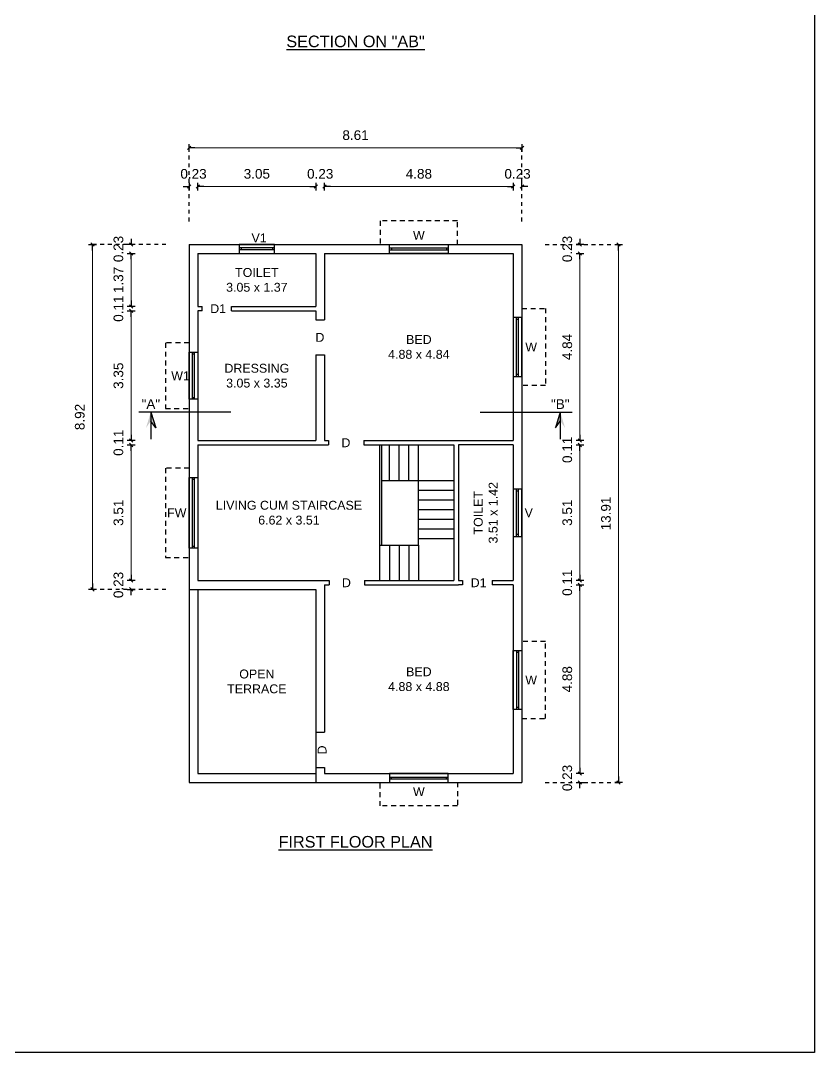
# Model space of a CAD drawing. Header units: metres. Extents: x 1126 to 1595, y 117 to 472.
# Drawn here: x 1309.14 to 1329.68, y 413 to 439.67 of the extents above; entities that cross this region are included whole.
import ezdxf
from ezdxf.enums import TextEntityAlignment as Align

# ---------------------------------------------------------------- set-up
doc = ezdxf.new("R2010")
doc.units = ezdxf.units.M
doc.linetypes.add('DOT', pattern=[0.25, 0, -0.25])
doc.linetypes.add('HIDDEN', pattern=[9.525, 6.35, -3.175])
for name, color, linetype in [('Sunshade', 8, 'HIDDEN'), ('TEXT', 7, 'Continuous'), ('Ventilator', 7, 'HIDDEN'), ('Window', 7, 'Continuous')]:
    doc.layers.add(name, color=color, linetype=linetype)
doc.styles.add('ARIAL', font='arial.ttf')
doc.styles.get("Standard").update_dxf_attribs({"font": 'arial.ttf', "height": 0.23})
doc.dimstyles.new('FLOOR DIM', dxfattribs={"dimtxt": 0.2, "dimasz": 0.05, "dimexe": 0.075, "dimexo": 0.3, "dimgap": 0.025, "dimtad": 0, "dimzin": 3, "dimdsep": 46, "dimtxsty": 'ARIAL', "dimblk": 'JM1', "dimcen": -0.09, "dimclrd": 5, "dimclre": 250, "dimclrt": 3, "dimazin": 0, "dimtfac": 0.65, "dimtix": 1, "dimtofl": 0, "dimtmove": 0, "dimatfit": 2, "dimfxl": 0, "dimfrac": 1, "dimtolj": 1, "dimlwd": 18, "dimlwe": -1, "dimarcsym": 0})

# ---------------------------------------------------------------- blocks, each defined once
blk = doc.blocks.new('JM1')
at = {"color": 2}
for p, q in [((-3, 0), (0, 0)), ((-0.88, -0.88), (0.88, 0.88)), ((0, 2), (0, -2))]:
    blk.add_line(p, q, dxfattribs=at)
blk = doc.blocks.new('*D607')
at = {"color": 5, "lineweight": 18}
for p, q in [((1313.453, 435.383), (1313.403, 435.383)), ((1313.781, 435.383), (1313.831, 435.383))]:
    blk.add_line(p, q, dxfattribs=at)
at = {"layer": 'Defpoints', "color": 0}
for p in [(1313.503, 435.383), (1313.503, 433.883), (1313.731, 433.654)]:
    blk.add_point(p, dxfattribs=at)
at = {"color": 5, "lineweight": 18, "xscale": 0.05, "yscale": 0.05, "zscale": 0.05}
blk.add_blockref('JM1', (1313.503, 435.383), dxfattribs=at)
at = {"color": 5, "lineweight": 18, "xscale": 0.05, "yscale": 0.05, "zscale": 0.05, "rotation": 180}
blk.add_blockref('JM1', (1313.731, 435.383), dxfattribs=at)
at = {"color": 3, "insert": (1313.617, 435.711), "char_height": 0.25, "attachment_point": 5, "style": 'ARIAL'}
blk.add_mtext('\\A1;0.23', dxfattribs=at)
blk = doc.blocks.new('*D608')
at = {"color": 250, "linetype": 'DOT', "ltscale": 0.25}
for p, q in [((1312.903, 433.883), (1310.928, 433.883)), ((1312.903, 424.968), (1310.928, 424.968))]:
    blk.add_line(p, q, dxfattribs=at)
at = {"color": 5, "lineweight": 18, "ltscale": 0.25}
blk.add_line((1311.003, 433.833), (1311.003, 425.018), dxfattribs=at)
at = {"layer": 'Defpoints', "color": 0, "linetype": 'ByBlock', "ltscale": 0.25}
for p in [(1313.503, 433.883), (1311.003, 424.968), (1313.503, 424.968)]:
    blk.add_point(p, dxfattribs=at)
at = {"color": 5, "linetype": 'ByBlock', "lineweight": 18, "ltscale": 0.25, "xscale": 0.05, "yscale": 0.05, "zscale": 0.05}
for p, rotation in [((1311.003, 433.883), 90), ((1311.003, 424.968), 270)]:
    blk.add_blockref('JM1', p, dxfattribs=dict(at, rotation=rotation))
at = {"color": 3, "linetype": 'ByBlock', "ltscale": 0.25, "insert": (1310.675, 429.425), "char_height": 0.25, "attachment_point": 5, "rotation": 90, "style": 'ARIAL'}
blk.add_mtext('\\A1;8.92', dxfattribs=at)
blk = doc.blocks.new('*D609')
at = {"color": 250, "linetype": 'DOT', "ltscale": 0.25}
for p, q in [((1313.503, 434.483), (1313.503, 436.458)), ((1322.113, 434.483), (1322.113, 436.458))]:
    blk.add_line(p, q, dxfattribs=at)
at = {"color": 5, "lineweight": 18, "ltscale": 0.25}
blk.add_line((1313.553, 436.383), (1322.063, 436.383), dxfattribs=at)
at = {"layer": 'Defpoints', "color": 0, "linetype": 'ByBlock', "ltscale": 0.25}
for p in [(1322.113, 436.383), (1313.503, 433.883), (1322.113, 433.883)]:
    blk.add_point(p, dxfattribs=at)
at = {"color": 5, "linetype": 'ByBlock', "lineweight": 18, "ltscale": 0.25, "xscale": 0.05, "yscale": 0.05, "zscale": 0.05, "rotation": 180}
blk.add_blockref('JM1', (1313.503, 436.383), dxfattribs=at)
at = {"color": 5, "linetype": 'ByBlock', "lineweight": 18, "ltscale": 0.25, "xscale": 0.05, "yscale": 0.05, "zscale": 0.05}
blk.add_blockref('JM1', (1322.113, 436.383), dxfattribs=at)
at = {"color": 3, "linetype": 'ByBlock', "ltscale": 0.25, "insert": (1317.808, 436.711), "char_height": 0.25, "attachment_point": 5, "style": 'ARIAL'}
blk.add_mtext('\\A1;8.61', dxfattribs=at)
blk = doc.blocks.new('*D610')
at = {"color": 5, "lineweight": 18, "ltscale": 50}
for p, q in [((1312.003, 433.933), (1312.003, 433.983)), ((1312.003, 433.604), (1312.003, 433.554))]:
    blk.add_line(p, q, dxfattribs=at)
at = {"layer": 'Defpoints', "color": 0, "ltscale": 50}
for p in [(1312.003, 433.883), (1313.503, 433.883), (1313.731, 433.654)]:
    blk.add_point(p, dxfattribs=at)
at = {"color": 5, "lineweight": 18, "ltscale": 50, "xscale": 0.05, "yscale": 0.05, "zscale": 0.05}
for p, rotation in [((1312.003, 433.883), 270), ((1312.003, 433.654), 90)]:
    blk.add_blockref('JM1', p, dxfattribs=dict(at, rotation=rotation))
at = {"color": 3, "ltscale": 50, "insert": (1311.675, 433.769), "char_height": 0.25, "attachment_point": 5, "rotation": 90, "style": 'ARIAL'}
blk.add_mtext('\\A1;0.23', dxfattribs=at)
blk = doc.blocks.new('*D611')
at = {"color": 250, "linetype": 'DOT', "ltscale": 0.25}
for p, q in [((1322.713, 433.883), (1324.688, 433.883)), ((1322.713, 419.977), (1324.688, 419.977))]:
    blk.add_line(p, q, dxfattribs=at)
at = {"color": 5, "lineweight": 18, "ltscale": 0.25}
blk.add_line((1324.613, 433.833), (1324.613, 420.027), dxfattribs=at)
at = {"layer": 'Defpoints', "color": 0, "linetype": 'ByBlock', "ltscale": 0.25}
for p in [(1322.113, 433.883), (1322.113, 419.977), (1324.613, 419.977)]:
    blk.add_point(p, dxfattribs=at)
at = {"color": 5, "linetype": 'ByBlock', "lineweight": 18, "ltscale": 0.25, "xscale": 0.05, "yscale": 0.05, "zscale": 0.05}
for p, rotation in [((1324.613, 433.883), 90), ((1324.613, 419.977), 270)]:
    blk.add_blockref('JM1', p, dxfattribs=dict(at, rotation=rotation))
at = {"color": 3, "linetype": 'ByBlock', "ltscale": 0.25, "insert": (1324.286, 426.93), "char_height": 0.25, "attachment_point": 5, "rotation": 90, "style": 'ARIAL'}
blk.add_mtext('\\A1;13.91', dxfattribs=at)
blk = doc.blocks.new('*D612')
at = {"color": 5, "lineweight": 18, "ltscale": 50}
for p, q in [((1323.613, 433.933), (1323.613, 433.983)), ((1323.613, 433.604), (1323.613, 433.554))]:
    blk.add_line(p, q, dxfattribs=at)
at = {"layer": 'Defpoints', "color": 0, "ltscale": 50}
for p in [(1322.113, 433.883), (1323.613, 433.883), (1321.885, 433.654)]:
    blk.add_point(p, dxfattribs=at)
at = {"color": 5, "lineweight": 18, "ltscale": 50, "xscale": 0.05, "yscale": 0.05, "zscale": 0.05}
for p, rotation in [((1323.613, 433.883), 270), ((1323.613, 433.654), 90)]:
    blk.add_blockref('JM1', p, dxfattribs=dict(at, rotation=rotation))
at = {"color": 3, "ltscale": 50, "insert": (1323.286, 433.769), "char_height": 0.25, "attachment_point": 5, "rotation": 90, "style": 'ARIAL'}
blk.add_mtext('\\A1;0.23', dxfattribs=at)
blk = doc.blocks.new('*D613')
at = {"color": 5, "lineweight": 18}
blk.add_line((1313.781, 435.383), (1316.729, 435.383), dxfattribs=at)
at = {"layer": 'Defpoints', "color": 0}
for p in [(1316.779, 435.383), (1313.731, 433.654, -49.775), (1316.779, 433.654, -49.775)]:
    blk.add_point(p, dxfattribs=at)
at = {"color": 5, "lineweight": 18, "xscale": 0.05, "yscale": 0.05, "zscale": 0.05, "rotation": 180}
blk.add_blockref('JM1', (1313.731, 435.383), dxfattribs=at)
at = {"color": 5, "lineweight": 18, "xscale": 0.05, "yscale": 0.05, "zscale": 0.05}
blk.add_blockref('JM1', (1316.779, 435.383), dxfattribs=at)
at = {"color": 3, "insert": (1315.255, 435.711), "char_height": 0.25, "attachment_point": 5, "style": 'ARIAL'}
blk.add_mtext('\\A1;3.05', dxfattribs=at)
blk = doc.blocks.new('*D614')
at = {"color": 5, "lineweight": 18}
for p, q in [((1316.729, 435.383), (1316.679, 435.383)), ((1317.058, 435.383), (1317.108, 435.383))]:
    blk.add_line(p, q, dxfattribs=at)
at = {"layer": 'Defpoints', "color": 0}
for p in [(1317.008, 435.383), (1316.779, 433.654, -49.775), (1317.008, 433.654, -49.775)]:
    blk.add_point(p, dxfattribs=at)
at = {"color": 5, "lineweight": 18, "xscale": 0.05, "yscale": 0.05, "zscale": 0.05}
blk.add_blockref('JM1', (1316.779, 435.383), dxfattribs=at)
at = {"color": 5, "lineweight": 18, "xscale": 0.05, "yscale": 0.05, "zscale": 0.05, "rotation": 180}
blk.add_blockref('JM1', (1317.008, 435.383), dxfattribs=at)
at = {"color": 3, "insert": (1316.894, 435.711), "char_height": 0.25, "attachment_point": 5, "style": 'ARIAL'}
blk.add_mtext('\\A1;0.23', dxfattribs=at)
blk = doc.blocks.new('*D615')
at = {"color": 5, "lineweight": 18}
blk.add_line((1317.058, 435.383), (1321.835, 435.383), dxfattribs=at)
at = {"layer": 'Defpoints', "color": 0}
for p in [(1321.885, 435.383), (1317.008, 433.654, -49.775), (1321.885, 433.654, -49.775)]:
    blk.add_point(p, dxfattribs=at)
at = {"color": 5, "lineweight": 18, "xscale": 0.05, "yscale": 0.05, "zscale": 0.05, "rotation": 180}
blk.add_blockref('JM1', (1317.008, 435.383), dxfattribs=at)
at = {"color": 5, "lineweight": 18, "xscale": 0.05, "yscale": 0.05, "zscale": 0.05}
blk.add_blockref('JM1', (1321.885, 435.383), dxfattribs=at)
at = {"color": 3, "insert": (1319.446, 435.711), "char_height": 0.25, "attachment_point": 5, "style": 'ARIAL'}
blk.add_mtext('\\A1;4.88', dxfattribs=at)
blk = doc.blocks.new('*D616')
at = {"color": 5, "lineweight": 18}
for p, q in [((1321.835, 435.383), (1321.785, 435.383)), ((1322.163, 435.383), (1322.213, 435.383))]:
    blk.add_line(p, q, dxfattribs=at)
at = {"layer": 'Defpoints', "color": 0}
for p in [(1322.113, 435.383), (1322.113, 433.883, -49.775), (1321.885, 433.654, -49.775)]:
    blk.add_point(p, dxfattribs=at)
at = {"color": 5, "lineweight": 18, "xscale": 0.05, "yscale": 0.05, "zscale": 0.05}
blk.add_blockref('JM1', (1321.885, 435.383), dxfattribs=at)
at = {"color": 5, "lineweight": 18, "xscale": 0.05, "yscale": 0.05, "zscale": 0.05, "rotation": 180}
blk.add_blockref('JM1', (1322.113, 435.383), dxfattribs=at)
at = {"color": 3, "insert": (1321.999, 435.711), "char_height": 0.25, "attachment_point": 5, "style": 'ARIAL'}
blk.add_mtext('\\A1;0.23', dxfattribs=at)
blk = doc.blocks.new('*D617')
at = {"color": 5, "lineweight": 18}
blk.add_line((1312.003, 433.604), (1312.003, 432.333), dxfattribs=at)
at = {"layer": 'Defpoints', "color": 0}
for p in [(1313.731, 433.654, -49.775), (1312.003, 432.283), (1313.731, 432.283, -49.775)]:
    blk.add_point(p, dxfattribs=at)
at = {"color": 5, "lineweight": 18, "xscale": 0.05, "yscale": 0.05, "zscale": 0.05}
for p, rotation in [((1312.003, 433.654), 90), ((1312.003, 432.283), 270)]:
    blk.add_blockref('JM1', p, dxfattribs=dict(at, rotation=rotation))
at = {"color": 3, "insert": (1311.675, 432.969), "char_height": 0.25, "attachment_point": 5, "rotation": 90, "style": 'ARIAL'}
blk.add_mtext('\\A1;1.37', dxfattribs=at)
blk = doc.blocks.new('*D618')
at = {"color": 5, "lineweight": 18}
for p, q in [((1312.003, 432.333), (1312.003, 432.383)), ((1312.003, 432.118), (1312.003, 432.068))]:
    blk.add_line(p, q, dxfattribs=at)
at = {"layer": 'Defpoints', "color": 0}
for p in [(1313.731, 432.283, -49.775), (1312.003, 432.168), (1313.731, 432.168, -49.775)]:
    blk.add_point(p, dxfattribs=at)
at = {"color": 5, "lineweight": 18, "xscale": 0.05, "yscale": 0.05, "zscale": 0.05}
for p, rotation in [((1312.003, 432.283), 270), ((1312.003, 432.168), 90)]:
    blk.add_blockref('JM1', p, dxfattribs=dict(at, rotation=rotation))
at = {"color": 3, "insert": (1311.675, 432.226), "char_height": 0.25, "attachment_point": 5, "rotation": 90, "style": 'ARIAL'}
blk.add_mtext('\\A1;0.11', dxfattribs=at)
blk = doc.blocks.new('*D619')
at = {"color": 5, "lineweight": 18}
blk.add_line((1312.003, 432.118), (1312.003, 428.866), dxfattribs=at)
at = {"layer": 'Defpoints', "color": 0}
for p in [(1313.731, 432.168, -49.775), (1312.003, 428.816), (1313.731, 428.816, -49.775)]:
    blk.add_point(p, dxfattribs=at)
at = {"color": 5, "lineweight": 18, "xscale": 0.05, "yscale": 0.05, "zscale": 0.05}
for p, rotation in [((1312.003, 432.168), 90), ((1312.003, 428.816), 270)]:
    blk.add_blockref('JM1', p, dxfattribs=dict(at, rotation=rotation))
at = {"color": 3, "insert": (1311.675, 430.492), "char_height": 0.25, "attachment_point": 5, "rotation": 90, "style": 'ARIAL'}
blk.add_mtext('\\A1;3.35', dxfattribs=at)
blk = doc.blocks.new('*D620')
at = {"color": 5, "lineweight": 18}
for p, q in [((1312.003, 428.866), (1312.003, 428.916)), ((1312.003, 428.651), (1312.003, 428.601))]:
    blk.add_line(p, q, dxfattribs=at)
at = {"layer": 'Defpoints', "color": 0}
for p in [(1313.731, 428.816, -49.775), (1312.003, 428.701), (1313.731, 428.701, -49.775)]:
    blk.add_point(p, dxfattribs=at)
at = {"color": 5, "lineweight": 18, "xscale": 0.05, "yscale": 0.05, "zscale": 0.05}
for p, rotation in [((1312.003, 428.816), 270), ((1312.003, 428.701), 90)]:
    blk.add_blockref('JM1', p, dxfattribs=dict(at, rotation=rotation))
at = {"color": 3, "insert": (1311.675, 428.759), "char_height": 0.25, "attachment_point": 5, "rotation": 90, "style": 'ARIAL'}
blk.add_mtext('\\A1;0.11', dxfattribs=at)
blk = doc.blocks.new('*D621')
at = {"color": 5, "lineweight": 18}
blk.add_line((1312.003, 428.651), (1312.003, 425.246), dxfattribs=at)
at = {"layer": 'Defpoints', "color": 0}
for p in [(1313.731, 428.701, -49.775), (1312.003, 425.196), (1313.731, 425.196, -49.775)]:
    blk.add_point(p, dxfattribs=at)
at = {"color": 5, "lineweight": 18, "xscale": 0.05, "yscale": 0.05, "zscale": 0.05}
for p, rotation in [((1312.003, 428.701), 90), ((1312.003, 425.196), 270)]:
    blk.add_blockref('JM1', p, dxfattribs=dict(at, rotation=rotation))
at = {"color": 3, "insert": (1311.675, 426.949), "char_height": 0.25, "attachment_point": 5, "rotation": 90, "style": 'ARIAL'}
blk.add_mtext('\\A1;3.51', dxfattribs=at)
blk = doc.blocks.new('*D622')
at = {"color": 5, "lineweight": 18}
for p, q in [((1312.003, 425.246), (1312.003, 425.296)), ((1312.003, 424.918), (1312.003, 424.868))]:
    blk.add_line(p, q, dxfattribs=at)
at = {"layer": 'Defpoints', "color": 0}
for p in [(1313.731, 425.196, -49.775), (1312.003, 424.968), (1313.503, 424.968, -49.775)]:
    blk.add_point(p, dxfattribs=at)
at = {"color": 5, "lineweight": 18, "xscale": 0.05, "yscale": 0.05, "zscale": 0.05}
for p, rotation in [((1312.003, 425.196), 270), ((1312.003, 424.968), 90)]:
    blk.add_blockref('JM1', p, dxfattribs=dict(at, rotation=rotation))
at = {"color": 3, "insert": (1311.675, 425.082), "char_height": 0.25, "attachment_point": 5, "rotation": 90, "style": 'ARIAL'}
blk.add_mtext('\\A1;0.23', dxfattribs=at)
blk = doc.blocks.new('*D623')
at = {"color": 5, "lineweight": 18}
blk.add_line((1323.613, 433.604), (1323.613, 428.866), dxfattribs=at)
at = {"layer": 'Defpoints', "color": 0}
for p in [(1321.885, 433.654, -49.775), (1321.885, 428.816, -49.775), (1323.613, 428.816)]:
    blk.add_point(p, dxfattribs=at)
at = {"color": 5, "lineweight": 18, "xscale": 0.05, "yscale": 0.05, "zscale": 0.05}
for p, rotation in [((1323.613, 433.654), 90), ((1323.613, 428.816), 270)]:
    blk.add_blockref('JM1', p, dxfattribs=dict(at, rotation=rotation))
at = {"color": 3, "insert": (1323.286, 431.235), "char_height": 0.25, "attachment_point": 5, "rotation": 90, "style": 'ARIAL'}
blk.add_mtext('\\A1;4.84', dxfattribs=at)
blk = doc.blocks.new('*D624')
at = {"color": 5, "lineweight": 18}
for p, q in [((1323.613, 428.866), (1323.613, 428.916)), ((1323.613, 428.651), (1323.613, 428.601))]:
    blk.add_line(p, q, dxfattribs=at)
at = {"layer": 'Defpoints', "color": 0}
for p in [(1321.885, 428.816, -49.775), (1321.885, 428.701, -49.775), (1323.613, 428.701)]:
    blk.add_point(p, dxfattribs=at)
at = {"color": 5, "lineweight": 18, "xscale": 0.05, "yscale": 0.05, "zscale": 0.05}
for p, rotation in [((1323.613, 428.816), 270), ((1323.613, 428.701), 90)]:
    blk.add_blockref('JM1', p, dxfattribs=dict(at, rotation=rotation))
at = {"color": 3, "insert": (1323.286, 428.575), "char_height": 0.25, "attachment_point": 5, "rotation": 90, "style": 'ARIAL'}
blk.add_mtext('\\A1;0.11', dxfattribs=at)
blk = doc.blocks.new('*D625')
at = {"color": 5, "lineweight": 18}
blk.add_line((1323.613, 428.651), (1323.613, 425.246), dxfattribs=at)
at = {"layer": 'Defpoints', "color": 0}
for p in [(1321.885, 428.701, -49.775), (1321.885, 425.196, -49.775), (1323.613, 425.196)]:
    blk.add_point(p, dxfattribs=at)
at = {"color": 5, "lineweight": 18, "xscale": 0.05, "yscale": 0.05, "zscale": 0.05}
for p, rotation in [((1323.613, 428.701), 90), ((1323.613, 425.196), 270)]:
    blk.add_blockref('JM1', p, dxfattribs=dict(at, rotation=rotation))
at = {"color": 3, "insert": (1323.286, 426.949), "char_height": 0.25, "attachment_point": 5, "rotation": 90, "style": 'ARIAL'}
blk.add_mtext('\\A1;3.51', dxfattribs=at)
blk = doc.blocks.new('*D626')
at = {"color": 5, "lineweight": 18}
for p, q in [((1323.613, 425.246), (1323.613, 425.296)), ((1323.613, 425.032), (1323.613, 424.982))]:
    blk.add_line(p, q, dxfattribs=at)
at = {"layer": 'Defpoints', "color": 0}
for p in [(1321.885, 425.196, -49.775), (1321.885, 425.082, -49.775), (1323.613, 425.082)]:
    blk.add_point(p, dxfattribs=at)
at = {"color": 5, "lineweight": 18, "xscale": 0.05, "yscale": 0.05, "zscale": 0.05}
for p, rotation in [((1323.613, 425.196), 270), ((1323.613, 425.082), 90)]:
    blk.add_blockref('JM1', p, dxfattribs=dict(at, rotation=rotation))
at = {"color": 3, "insert": (1323.286, 425.139), "char_height": 0.25, "attachment_point": 5, "rotation": 90, "style": 'ARIAL'}
blk.add_mtext('\\A1;0.11', dxfattribs=at)
blk = doc.blocks.new('*D627')
at = {"color": 5, "lineweight": 18}
blk.add_line((1323.613, 425.032), (1323.613, 420.255), dxfattribs=at)
at = {"layer": 'Defpoints', "color": 0}
for p in [(1321.885, 425.082, -49.775), (1321.885, 420.205, -49.775), (1323.613, 420.205)]:
    blk.add_point(p, dxfattribs=at)
at = {"color": 5, "lineweight": 18, "xscale": 0.05, "yscale": 0.05, "zscale": 0.05}
for p, rotation in [((1323.613, 425.082), 90), ((1323.613, 420.205), 270)]:
    blk.add_blockref('JM1', p, dxfattribs=dict(at, rotation=rotation))
at = {"color": 3, "insert": (1323.286, 422.644), "char_height": 0.25, "attachment_point": 5, "rotation": 90, "style": 'ARIAL'}
blk.add_mtext('\\A1;4.88', dxfattribs=at)
blk = doc.blocks.new('*D628')
at = {"color": 5, "lineweight": 18}
for p, q in [((1323.613, 420.255), (1323.613, 420.305)), ((1323.613, 419.927), (1323.613, 419.877))]:
    blk.add_line(p, q, dxfattribs=at)
at = {"layer": 'Defpoints', "color": 0}
for p in [(1321.885, 420.205, -49.775), (1322.113, 419.977, -49.775), (1323.613, 419.977)]:
    blk.add_point(p, dxfattribs=at)
at = {"color": 5, "lineweight": 18, "xscale": 0.05, "yscale": 0.05, "zscale": 0.05}
for p, rotation in [((1323.613, 420.205), 270), ((1323.613, 419.977), 90)]:
    blk.add_blockref('JM1', p, dxfattribs=dict(at, rotation=rotation))
at = {"color": 3, "insert": (1323.286, 420.091), "char_height": 0.25, "attachment_point": 5, "rotation": 90, "style": 'ARIAL'}
blk.add_mtext('\\A1;0.23', dxfattribs=at)

msp = doc.modelspace()

# ---------------------------------------------------------------- linework, layer by layer
for p, q in [((1313.503, 433.883, -49.775), (1322.113, 433.883, -49.775)), ((1322.113, 433.883, -49.775), (1322.113, 419.977, -49.775)), ((1313.731, 433.654, -49.775), (1316.779, 433.654, -49.775)), ((1317.008, 433.654, -49.775), (1321.885, 433.654, -49.775)), ((1321.885, 433.654, -49.775), (1321.885, 428.816, -49.775)), ((1313.731, 432.283, -49.775), (1313.841, 432.283, -49.775)), ((1313.841, 432.169, -49.775), (1313.841, 432.283, -49.775)), ((1314.601, 432.283, -49.775), (1316.779, 432.283, -49.775)), ((1314.601, 432.169, -49.775), (1314.601, 432.283, -49.775)), ((1313.841, 432.168, -49.775), (1313.731, 432.168, -49.775)), ((1314.601, 432.168, -49.775), (1316.779, 432.169, -49.775)), ((1316.779, 431.939, -49.775), (1317.008, 431.939, -49.775)), ((1316.779, 431.029, -49.775), (1317.008, 431.029, -49.775)), ((1313.731, 428.816, -49.775), (1316.779, 428.816, -49.775)), ((1317.008, 428.816, -49.775), (1317.109, 428.816, -49.775)), ((1318.024, 428.816, -49.775), (1321.885, 428.816, -49.775)), ((1313.731, 428.701, -49.775), (1317.109, 428.701, -49.775)), ((1318.024, 428.701, -49.775), (1320.353, 428.701, -49.775)), ((1318.439, 425.196, -49.775), (1318.439, 428.701, -49.775)), ((1318.489, 426.111, -49.775), (1318.489, 428.701, -49.775)), ((1318.689, 427.787, -49.775), (1318.689, 428.701, -49.775)), ((1318.939, 427.787, -49.775), (1318.939, 428.701, -49.775)), ((1319.189, 427.787, -49.775), (1319.189, 428.701, -49.775)), ((1319.439, 427.787, -49.775), (1319.439, 428.701, -49.775)), ((1321.885, 428.701, -49.775), (1321.885, 425.196, -49.775)), ((1318.489, 427.787, -49.775), (1319.439, 427.787, -49.775)), ((1319.439, 427.787, -49.775), (1320.353, 427.787, -49.775)), ((1319.439, 426.111, -49.775), (1319.439, 427.787, -49.775)), ((1319.439, 427.537, -49.775), (1320.353, 427.537, -49.775)), ((1319.439, 427.287, -49.775), (1320.353, 427.287, -49.775)), ((1319.439, 427.037, -49.775), (1320.353, 427.037, -49.775)), ((1319.439, 426.787, -49.775), (1320.353, 426.787, -49.775)), ((1319.439, 426.537, -49.775), (1320.353, 426.537, -49.775)), ((1319.439, 426.287, -49.775), (1320.353, 426.287, -49.775)), ((1319.439, 426.111, -49.775), (1319.439, 425.196, -49.775)), ((1313.731, 425.196, -49.775), (1317.122, 425.196, -49.775)), ((1317.008, 425.082, -49.775), (1317.122, 425.082, -49.775)), ((1318.037, 425.196, -49.775), (1320.353, 425.196, -49.775)), ((1318.037, 425.082, -49.775), (1320.468, 425.082, -49.775)), ((1320.468, 425.196, -49.775), (1320.578, 425.196, -49.775)), ((1320.578, 425.082, -49.775), (1320.468, 425.082, -49.775)), ((1321.338, 425.196, -49.775), (1321.885, 425.196, -49.775)), ((1321.885, 425.082, -49.775), (1321.338, 425.082, -49.775)), ((1313.503, 424.967, -49.775), (1316.779, 424.968, -49.775)), ((1316.779, 421.272, -49.775), (1317.008, 421.272, -49.775)), ((1313.731, 420.205, -49.775), (1316.779, 420.205, -49.775)), ((1316.779, 420.358, -49.775), (1317.008, 420.358, -49.775)), ((1317.008, 420.205, -49.775), (1321.885, 420.205, -49.775)), ((1313.503, 419.977, -49.775), (1322.113, 419.977, -49.775))]:
    msp.add_line(p, q)
at = {"color": 7}
for p, q in [((1313.503, 433.883, -49.775), (1313.503, 419.977, -49.775)), ((1313.731, 433.654, -49.775), (1313.731, 432.283, -49.775)), ((1313.731, 433.654, -49.775), (1313.731, 432.283, -49.775)), ((1316.779, 433.654, -49.775), (1316.779, 432.283, -49.775)), ((1317.008, 433.654, -49.775), (1317.008, 431.939, -49.775)), ((1313.731, 432.168, -49.775), (1313.731, 428.816, -49.775)), ((1313.731, 432.168, -49.775), (1313.731, 428.816, -49.775)), ((1316.779, 432.169, -49.775), (1316.779, 431.939, -49.775)), ((1316.779, 431.029, -49.775), (1316.779, 428.816, -49.775)), ((1317.008, 431.029, -49.775), (1317.008, 428.816, -49.775)), ((1314.584, 429.552, -49.775), (1312.203, 429.552, -49.775)), ((1312.513, 429.552, -49.775), (1312.513, 428.853, -49.775)), ((1312.513, 429.552, -49.775), (1312.639, 429.143, -49.775)), ((1321.032, 429.552, -49.775), (1323.413, 429.552, -49.775)), ((1323.103, 429.552, -49.775), (1322.977, 429.143, -49.775)), ((1323.103, 429.552, -49.775), (1323.103, 428.853, -49.775)), ((1312.639, 429.143, -49.775), (1312.513, 429.32, -49.775)), ((1322.977, 429.143, -49.775), (1323.103, 429.32, -49.775)), ((1317.109, 428.816, -49.775), (1317.109, 428.701, -49.775)), ((1318.024, 428.816, -49.775), (1318.024, 428.701, -49.775)), ((1313.731, 428.701, -49.775), (1313.731, 425.196, -49.775)), ((1320.353, 428.701, -49.775), (1320.353, 425.196, -49.775)), ((1320.468, 428.701, -49.775), (1320.468, 425.196, -49.775)), ((1321.885, 428.701, -49.775), (1320.468, 428.701, -49.775)), ((1321.885, 428.701, -49.775), (1321.885, 426.111, -49.775)), ((1317.008, 425.082, -49.775), (1317.008, 421.272, -49.775)), ((1317.122, 425.196, -49.775), (1317.122, 425.082, -49.775)), ((1318.037, 425.196, -49.775), (1318.037, 425.082, -49.775)), ((1320.578, 425.196, -49.775), (1320.578, 425.082, -49.775)), ((1321.338, 425.196, -49.775), (1321.338, 425.082, -49.775)), ((1321.885, 425.082, -49.775), (1321.885, 420.205, -49.775)), ((1313.731, 424.967, -49.775), (1313.731, 420.205, -49.775)), ((1316.779, 424.968, -49.775), (1316.779, 423.901, -49.775)), ((1316.779, 423.901, -49.775), (1316.779, 419.977, -49.775)), ((1317.008, 420.358, -49.775), (1317.008, 420.205, -49.775))]:
    msp.add_line(p, q, dxfattribs=at)
at = {"linetype": 'HIDDEN'}
for p, q in [((1318.439, 426.111, -49.775), (1319.439, 426.111, -49.775)), ((1318.689, 426.111, -49.775), (1318.689, 425.196, -49.775)), ((1318.939, 426.111, -49.775), (1318.939, 425.196, -49.775)), ((1319.189, 426.111, -49.775), (1319.189, 425.196, -49.775))]:
    msp.add_line(p, q, dxfattribs=at)
msp.add_lwpolyline([(1288.612, 458.496), (1329.677, 458.496), (1329.677, 412.996), (1288.612, 412.996)], close=True)
at = {"color": 7}
for points in [[(1312.387, 429.143, -49.775), (1312.513, 429.552, -49.775), (1312.513, 429.32, -49.775)], [(1312.639, 429.143, -49.775), (1312.513, 429.552, -49.775), (1312.513, 429.32, -49.775)], [(1322.977, 429.143, -49.775), (1323.103, 429.552, -49.775), (1323.103, 429.32, -49.775)], [(1323.229, 429.143, -49.775), (1323.103, 429.552, -49.775), (1323.103, 429.32, -49.775)]]:
    msp.add_solid(points, dxfattribs=at)
at = {"layer": 'Sunshade', "linetype": 'HIDDEN', "ltscale": 0.02, "elevation": -49.775}
for points in [[(1320.444, 433.883), (1320.444, 434.493), (1318.448, 434.493), (1318.448, 433.883)], [(1322.113, 432.233), (1322.723, 432.233), (1322.723, 430.237), (1322.113, 430.237)], [(1313.503, 431.34), (1312.893, 431.34), (1312.893, 429.644), (1313.503, 429.644)], [(1313.503, 428.102), (1312.893, 428.102), (1312.893, 425.796), (1313.503, 425.796)], [(1322.113, 421.626), (1322.723, 421.626), (1322.723, 423.622), (1322.113, 423.622)], [(1320.444, 419.977), (1320.444, 419.367), (1318.448, 419.367), (1318.448, 419.977)]]:
    msp.add_lwpolyline(points, dxfattribs=at)
at = {"layer": 'Ventilator'}
for p, q in [((1315.71, 433.795, -49.775), (1314.8, 433.795, -49.775)), ((1315.71, 433.744, -49.775), (1314.8, 433.744, -49.775)), ((1321.974, 426.339, -49.775), (1321.974, 427.559, -49.775)), ((1322.025, 426.339, -49.775), (1322.025, 427.559, -49.775))]:
    msp.add_line(p, q, dxfattribs=at)
at = {"layer": 'Window', "linetype": 'ByBlock'}
for p, q in [((1314.848, 433.795, -49.775), (1314.848, 433.744, -49.775)), ((1315.659, 433.795, -49.775), (1315.659, 433.744, -49.775)), ((1318.737, 433.795, -49.775), (1318.737, 433.744, -49.775)), ((1320.159, 433.795, -49.775), (1320.159, 433.744, -49.775)), ((1322.025, 431.948, -49.775), (1321.974, 431.948, -49.775)), ((1313.591, 431.055, -49.775), (1313.642, 431.055, -49.775)), ((1322.025, 430.526, -49.775), (1321.974, 430.526, -49.775)), ((1313.591, 429.933, -49.775), (1313.642, 429.933, -49.775)), ((1313.591, 427.816, -49.775), (1313.642, 427.816, -49.775)), ((1322.025, 427.511, -49.775), (1321.974, 427.511, -49.775)), ((1322.025, 426.39, -49.775), (1321.974, 426.39, -49.775)), ((1313.591, 426.085, -49.775), (1313.642, 426.085, -49.775)), ((1322.025, 423.334, -49.775), (1321.974, 423.334, -49.775)), ((1322.025, 421.912, -49.775), (1321.974, 421.912, -49.775)), ((1318.737, 420.065, -49.775), (1318.737, 420.116, -49.775)), ((1320.159, 420.065, -49.775), (1320.159, 420.116, -49.775))]:
    msp.add_line(p, q, dxfattribs=at)
at = {"layer": 'Window'}
for p, q in [((1318.686, 433.795, -49.775), (1320.206, 433.795, -49.775)), ((1318.686, 433.744, -49.775), (1320.206, 433.744, -49.775)), ((1321.974, 430.475, -49.775), (1321.974, 431.995, -49.775)), ((1322.025, 430.475, -49.775), (1322.025, 431.995, -49.775)), ((1313.591, 429.882, -49.775), (1313.591, 431.102, -49.775)), ((1313.642, 429.882, -49.775), (1313.642, 431.102, -49.775)), ((1313.591, 426.034, -49.775), (1313.591, 427.864, -49.775)), ((1313.642, 426.034, -49.775), (1313.642, 427.864, -49.775)), ((1321.974, 423.384, -49.775), (1321.974, 421.864, -49.775)), ((1322.025, 423.384, -49.775), (1322.025, 421.864, -49.775)), ((1318.686, 420.116, -49.775), (1320.206, 420.116, -49.775)), ((1318.686, 420.065, -49.775), (1320.206, 420.065, -49.775))]:
    msp.add_line(p, q, dxfattribs=at)
at = {"layer": 'Window', "linetype": 'ByBlock', "elevation": -49.775}
for points in [[(1315.71, 433.654), (1315.71, 433.883), (1314.8, 433.883), (1314.8, 433.654)], [(1318.686, 433.654), (1318.686, 433.883), (1320.206, 433.883), (1320.206, 433.654)], [(1321.885, 430.475), (1322.113, 430.475), (1322.113, 431.995), (1321.885, 431.995)], [(1313.731, 429.882), (1313.503, 429.882), (1313.503, 431.102), (1313.731, 431.102)], [(1313.731, 426.034), (1313.503, 426.034), (1313.503, 427.864), (1313.731, 427.864)], [(1321.885, 426.339), (1322.113, 426.339), (1322.113, 427.559), (1321.885, 427.559)], [(1321.885, 423.384), (1322.113, 423.384), (1322.113, 421.864), (1321.885, 421.864)], [(1318.686, 420.205), (1318.686, 419.977), (1320.206, 419.977), (1320.206, 420.205)]]:
    msp.add_lwpolyline(points, close=True, dxfattribs=at)

# ---------------------------------------------------------------- texts
at = {"color": 7, "style": 'ARIAL'}
for s, p in [('"A"', (1312.513, 429.633, -49.775)), ('"B"', (1323.104, 429.633, -49.775))]:
    msp.add_text(s, height=0.25, dxfattribs=at).set_placement(p, align=Align.CENTER)
at = {"char_height": 0.23, "attachment_point": 5}
for s, insert in [('TOILET\\P3.05 x 1.37', (1315.255, 432.969, -49.775)), ('BED\\P4.88 x 4.84', (1319.446, 431.235, -49.775)), ('DRESSING\\P3.05 x 3.35', (1315.255, 430.492, -49.775)), ('LIVING CUM STAIRCASE\\P6.62 x 3.51', (1316.085, 426.949, -49.775)), ('OPEN \\PTERRACE', (1315.255, 422.586, -49.775)), ('BED\\P4.88 x 4.88', (1319.446, 422.644, -49.775))]:
    msp.add_mtext(s, dxfattribs=dict(at, insert=insert))
at = {"insert": (1321.176, 426.949, -49.775), "char_height": 0.23, "attachment_point": 5, "rotation": 90}
msp.add_mtext('TOILET\\P3.51 x 1.42', dxfattribs=at)
at = {"layer": 'TEXT', "style": 'ARIAL'}
for s, rotation, p in [('V1', 359.998, (1315.313, 434.055, -49.775)), ('D1', 0.002, (1314.254, 432.226, -49.775)), ('D', 0.002, (1316.886, 431.484, -49.775)), ('D', 0.002, (1317.559, 428.759, -49.775)), ('D', 0.002, (1317.572, 425.139, -49.775)), ('D1', 0.002, (1320.991, 425.139, -49.775)), ('D', 90, (1316.942, 420.815, -49.775))]:
    msp.add_text(s, height=0.23, rotation=rotation, dxfattribs=at).set_placement(p, align=Align.MIDDLE_CENTER)
for s, p in [('W', (1319.446, 434.122, -49.775)), ('W', (1322.351, 431.235, -49.775)), ('W1', (1313.281, 430.491, -49.775)), ('FW', (1313.184, 426.949, -49.775)), ('V', (1322.288, 426.949, -49.775)), ('W', (1322.351, 422.624, -49.775)), ('W', (1319.446, 419.738, -49.775))]:
    msp.add_text(s, height=0.23, dxfattribs=at).set_placement(p, align=Align.MIDDLE_CENTER)
at = {"layer": 'TEXT', "char_height": 0.3, "attachment_point": 5, "style": 'ARIAL'}
for s, insert, width in [('{\\fArial|b0|i0|c0|p18;\\LSECTION ON "AB"}', (1317.808, 439.135, -49.775), 3.8362), ('{\\fArial|b0|i0|c0|p18;\\LFIRST FLOOR PLAN\\l }', (1317.808, 418.439, -49.775), 4.39452)]:
    msp.add_mtext(s, dxfattribs=dict(at, insert=insert, width=width))

# ---------------------------------------------------------------- dimensions: what is measured, and where the dimension line sits
at = {"color": 7, "linetype": 'ByBlock', "ltscale": 0.25}
for p1, p2, distance, picture, middle in [((1313.503, 433.883, -49.775), (1322.113, 433.883, -49.775), 2.5, '*D609', (1317.808, 436.711, -49.775)), ((1313.5026, 433.8831, -49.7752), (1313.5026, 424.9677, -49.7752), -2.5, '*D608', (1310.675, 429.4254, -49.7752)), ((1322.113, 433.883, -49.775), (1322.113, 419.977, -49.775), 2.5, '*D611', (1324.286, 426.93, -49.775))]:
    dim = msp.add_aligned_dim(p1=p1, p2=p2, distance=distance, dimstyle='FLOOR DIM', override={"dimtxt": 0.25, "dimexo": 0.6, "dimgap": 0.2, "dimtad": 1, "dimpost": '\\X'}, dxfattribs=at)
    dim.commit()
    dim.dimension.update_dxf_attribs({"geometry": picture, "text_midpoint": middle})
at = {"color": 7}
dim = msp.add_linear_dim(base=(1313.503, 435.383, -49.775), p1=(1313.731, 433.654, -49.775), p2=(1313.503, 433.883, -49.775), dimstyle='FLOOR DIM', override={"dimtxt": 0.25, "dimgap": 0.2, "dimtad": 1, "dimpost": '\\X', "dimse1": 1, "dimse2": 1, "dimtmove": 2}, dxfattribs=at)
dim.commit()
dim.dimension.update_dxf_attribs({"geometry": '*D607', "text_midpoint": (1313.617, 435.711, -49.775)})
for base, p1, p2, picture, middle in [((1316.779, 435.383), (1313.731, 433.654, -49.775), (1316.779, 433.654, -49.775), '*D613', (1315.255, 435.711)), ((1317.008, 435.383), (1316.779, 433.654, -49.775), (1317.008, 433.654, -49.775), '*D614', (1316.894, 435.711)), ((1321.885, 435.383), (1317.008, 433.654, -49.775), (1321.885, 433.654, -49.775), '*D615', (1319.446, 435.711)), ((1322.113, 435.383), (1321.885, 433.654, -49.775), (1322.113, 433.883, -49.775), '*D616', (1321.999, 435.711))]:
    dim = msp.add_linear_dim(base=base, p1=p1, p2=p2, dimstyle='FLOOR DIM', override={"dimtxt": 0.25, "dimgap": 0.2, "dimtad": 1, "dimpost": '\\X', "dimse1": 1, "dimse2": 1, "dimtmove": 2})
    dim.commit()
    dim.dimension.update_dxf_attribs({"geometry": picture, "text_midpoint": middle})
at = {"ltscale": 50}
for base, p1, p2, picture, middle in [((1312.003, 433.883, -49.775), (1313.731, 433.654, -49.775), (1313.503, 433.883, -49.775), '*D610', (1311.675, 433.769, -49.775)), ((1323.613, 433.883, -49.775), (1321.885, 433.654, -49.775), (1322.113, 433.883, -49.775), '*D612', (1323.286, 433.769, -49.775))]:
    dim = msp.add_linear_dim(base=base, p1=p1, p2=p2, angle=270, dimstyle='FLOOR DIM', override={"dimtxt": 0.25, "dimgap": 0.2, "dimtad": 1, "dimpost": '\\X', "dimse1": 1, "dimse2": 1, "dimtmove": 2}, dxfattribs=at)
    dim.commit()
    dim.dimension.update_dxf_attribs({"geometry": picture, "text_midpoint": middle})
for base, p1, p2, picture, middle in [((1312.003, 432.283), (1313.731, 433.654, -49.775), (1313.731, 432.283, -49.775), '*D617', (1311.675, 432.969)), ((1323.613, 428.816), (1321.885, 433.654, -49.775), (1321.885, 428.816, -49.775), '*D623', (1323.286, 431.235)), ((1312.0026, 432.1684), (1313.7312, 432.2829, -49.7752), (1313.7312, 432.1684, -49.7752), '*D618', (1311.675, 432.2256)), ((1312.003, 428.816), (1313.731, 432.168, -49.775), (1313.731, 428.816, -49.775), '*D619', (1311.675, 430.492)), ((1312.0026, 428.7015), (1313.7312, 428.8158, -49.7752), (1313.7312, 428.7015, -49.7752), '*D620', (1311.675, 428.7586)), ((1312.0026, 425.1963), (1313.7312, 428.7015, -49.7752), (1313.7312, 425.1963, -49.7752), '*D621', (1311.6749, 426.9489)), ((1323.6132, 425.1963), (1321.8846, 428.7015, -49.7752), (1321.8846, 425.1963, -49.7752), '*D625', (1323.2855, 426.9489)), ((1312.003, 424.968), (1313.731, 425.196, -49.775), (1313.503, 424.968, -49.775), '*D622', (1311.675, 425.082)), ((1323.613, 425.082), (1321.885, 425.196, -49.775), (1321.885, 425.082, -49.775), '*D626', (1323.286, 425.139)), ((1323.613, 420.205), (1321.885, 425.082, -49.775), (1321.885, 420.205, -49.775), '*D627', (1323.286, 422.644)), ((1323.613, 419.977), (1321.885, 420.205, -49.775), (1322.113, 419.977, -49.775), '*D628', (1323.286, 420.091))]:
    dim = msp.add_linear_dim(base=base, p1=p1, p2=p2, angle=270, dimstyle='FLOOR DIM', override={"dimtxt": 0.25, "dimgap": 0.2, "dimtad": 1, "dimpost": '\\X', "dimse1": 1, "dimse2": 1, "dimtmove": 2})
    dim.commit()
    dim.dimension.update_dxf_attribs({"geometry": picture, "text_midpoint": middle})
dim = msp.add_linear_dim(base=(1323.6132, 428.7015), p1=(1321.8846, 428.8158, -49.7752), p2=(1321.8846, 428.7015, -49.7752), angle=270, dimstyle='FLOOR DIM', override={"dimtxt": 0.25, "dimgap": 0.2, "dimtad": 1, "dimpost": '\\X', "dimse1": 1, "dimse2": 1, "dimtmove": 2})
dim.commit()
dim.dimension.update_dxf_attribs({"geometry": '*D624', "text_midpoint": (1323.2856, 428.5753), "dimtype": 160})

doc.saveas('drawing.dxf')
